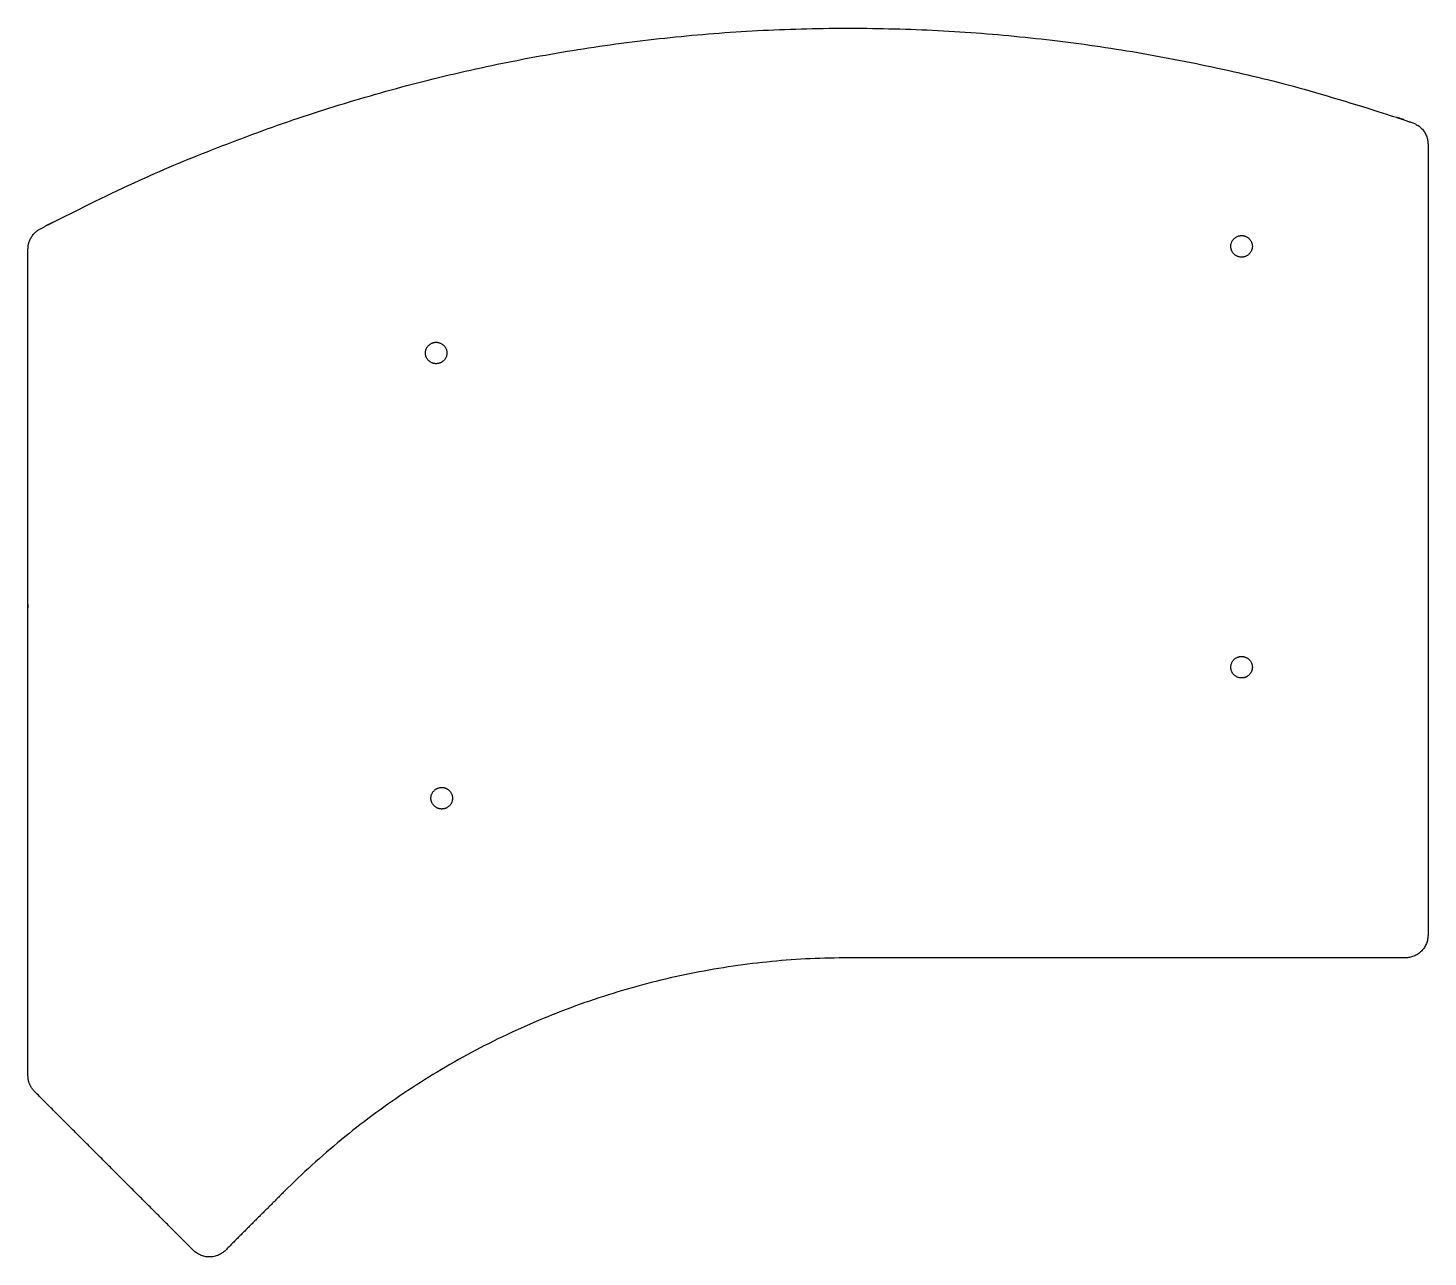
# Model space of a CAD drawing. Header units: millimetres. Extents: x -74 to 52, y 45 to 156.
import ezdxf

# ---------------------------------------------------------------- set-up
doc = ezdxf.new("R2010")
doc.units = ezdxf.units.MM
doc.header["$MEASUREMENT"] = 0
doc.layers.add('0.1mm kerf$Bottom', color=18, linetype='Continuous', true_color=0x000000)

msp = doc.modelspace()

# ---------------------------------------------------------------- linework, layer by layer
at = {"layer": '0.1mm kerf$Bottom'}
for points, weights, knots in [([(-74.28, 136.41), (-74.28, 137.64), (-73.19, 138.22), (-13.15, 170.01), (51.06, 147.83), (52.44, 147.35), (52.44, 145.89)], [1, 0.856724938724, 1, 0.917216342226, 1, 0.814386157627, 1], [-863.004006, -863.004006, -863.004006, -860.836365, -860.836365, -568.018909, -568.018909, -565.542407, -565.542407, -565.542407]), ([(36.54, 136.65), (36.54, 137.63), (35.56, 137.63), (34.59, 137.63), (34.59, 136.65), (34.59, 135.68), (35.56, 135.68), (36.54, 135.68), (36.54, 136.65)], [1, 0.707106781187, 1, 0.707106781187, 1, 0.707106781187, 1, 0.707106781187, 1], [0, 0, 0, 1.610066, 1.610066, 3.220132, 3.220132, 4.830199, 4.830199, 6.440265, 6.440265, 6.440265]), ([(-36.36, 127), (-36.36, 127.97), (-37.34, 127.97), (-38.31, 127.97), (-38.31, 127), (-38.31, 126.03), (-37.34, 126.03), (-36.36, 126.03), (-36.36, 127)], [1, 0.707106781187, 1, 0.707106781187, 1, 0.707106781187, 1, 0.707106781187, 1], [0, 0, 0, 1.610066, 1.610066, 3.220132, 3.220132, 4.830199, 4.830199, 6.440265, 6.440265, 6.440265]), ([(36.54, 98.55), (36.54, 99.53), (35.56, 99.53), (34.59, 99.53), (34.59, 98.55), (34.59, 97.58), (35.56, 97.58), (36.54, 97.58), (36.54, 98.55)], [1, 0.707106781187, 1, 0.707106781187, 1, 0.707106781187, 1, 0.707106781187, 1], [0, 0, 0, 1.610066, 1.610066, 3.220132, 3.220132, 4.830199, 4.830199, 6.440265, 6.440265, 6.440265]), ([(-35.86, 86.69), (-35.86, 87.67), (-36.83, 87.67), (-37.81, 87.67), (-37.81, 86.69), (-37.81, 85.72), (-36.83, 85.72), (-35.86, 85.72), (-35.86, 86.69)], [1, 0.707106781187, 1, 0.707106781187, 1, 0.707106781187, 1, 0.707106781187, 1], [0, 0, 0, 1.610066, 1.610066, 3.220132, 3.220132, 4.830199, 4.830199, 6.440265, 6.440265, 6.440265])]:
    msp.add_rational_spline(points, weights, degree=2, knots=knots, dxfattribs=at)
for points in [[(52.44, 145.89), (52.44, 110.1), (52.44, 74.3)], [(-74.28, 61.59), (-74.28, 78.69), (-74.28, 95.78)], [(50.39, 72.25), (25.19, 72.25), (0, 72.25)], [(-59.31, 45.77), (-66.49, 52.95), (-73.68, 60.14)], [(-51.09, 51.09), (-53.75, 48.43), (-56.41, 45.77)]]:
    msp.add_open_spline(points, degree=2, dxfattribs=at)
msp.add_open_spline([(-74.28, 95.78), (-74.28, 100.33), (-74.28, 104.88), (-74.28, 120.65), (-74.28, 136.41)], degree=2, knots=[-873.465175, -873.465175, -873.465175, -864.365184, -864.365184, -863.004006, -863.004006, -863.004006], dxfattribs=at)
for points, weights in [([(52.44, 74.3), (52.44, 72.25), (50.39, 72.25)], [1, 0.707106781187, 1]), ([(0, 72.25), (-29.93, 72.25), (-51.09, 51.09)], [1, 0.923879637258, 1]), ([(-73.68, 60.14), (-74.28, 60.74), (-74.28, 61.59)], [1, 0.923879532511, 1]), ([(-56.41, 45.77), (-57.86, 44.32), (-59.31, 45.77)], [1, 0.707106781187, 1])]:
    msp.add_rational_spline(points, weights, degree=2, dxfattribs=at)

doc.saveas('drawing.dxf')
